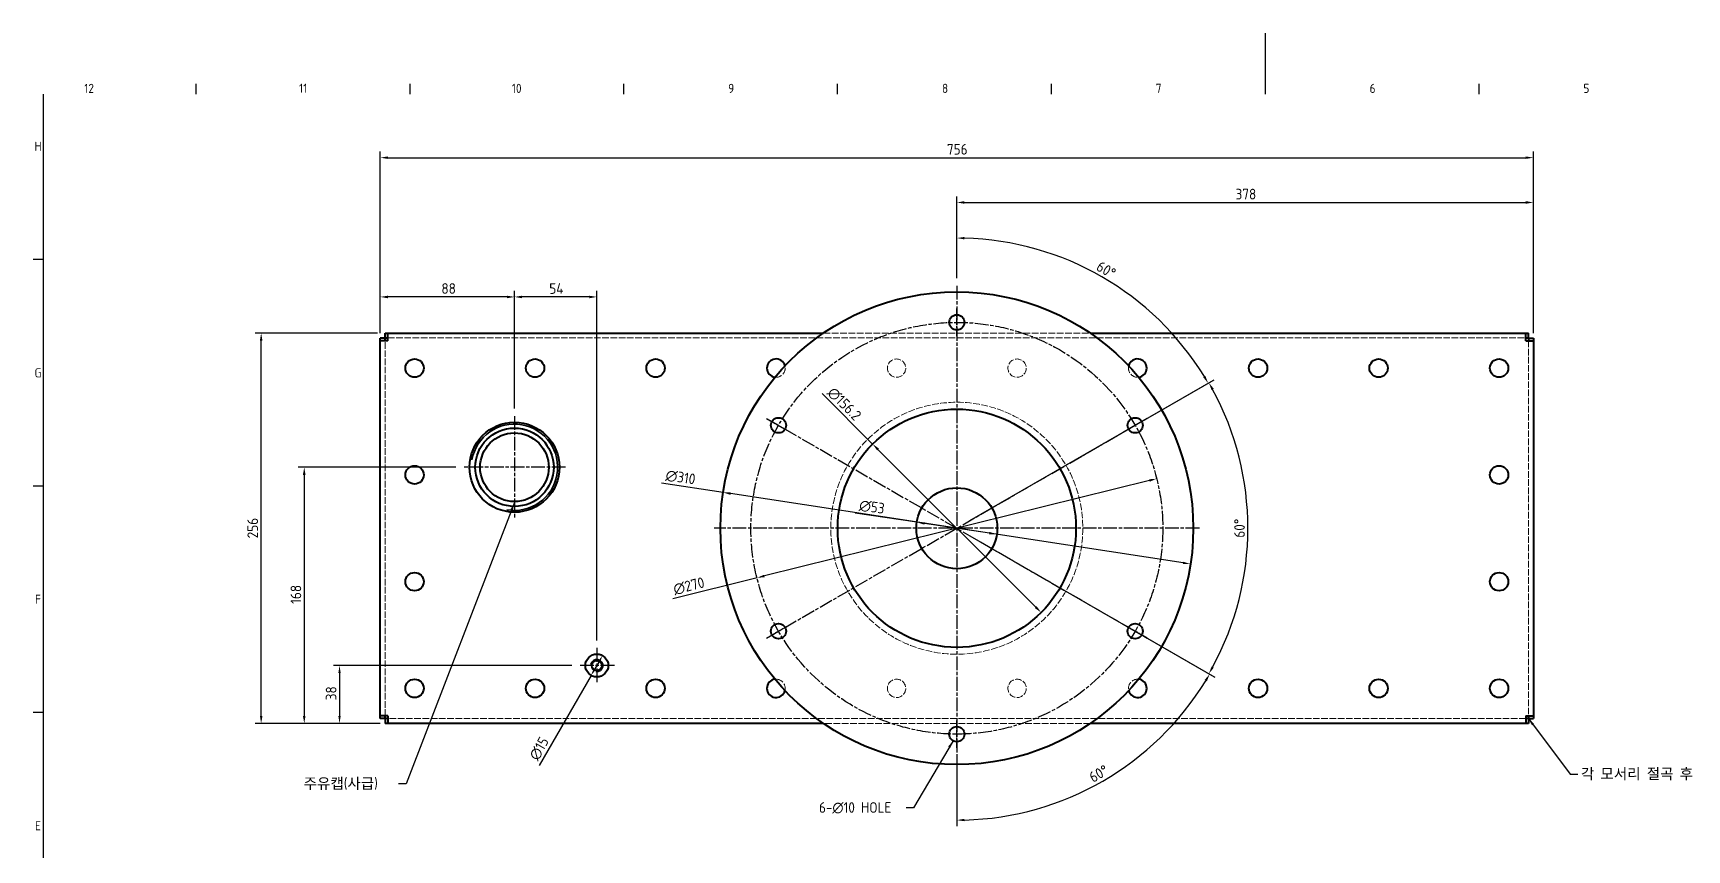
# Model space of a CAD drawing. Header units: millimetres. Extents: x 0 to 1682, y 0 to 1188.
# Drawn here: x 33 to 1117, y 652 to 1188 of the extents above; entities that cross this region are included whole.
import ezdxf

# ---------------------------------------------------------------- set-up
doc = ezdxf.new("R2010")
doc.units = ezdxf.units.MM
doc.header["$LTSCALE"] = 2
doc.linetypes.add('CHAIN', pattern=[0.3543, 0.2362, -0.0295, 0.0591, -0.0295])
doc.linetypes.add('DASHED', pattern=[0.2067, 0.1654, -0.0413])
doc.layers.get('0').update_dxf_attribs({"color": 3, "lineweight": 25})
for name, color, linetype, lineweight in [('가려진 것(ISO)', 2, 'DASHED', 18), ('가시적인 것(ISO)', 3, 'Continuous', 40), ('가시적인 좁은 것(ISO)', 3, 'Continuous', 35), ('경계(ISO)', 7, 'Continuous', 25), ('기호(ISO)', 5, 'Continuous', 25), ('중심 표식(ISO)', 1, 'Continuous', 25), ('중심선(ISO)', 1, 'Continuous', 25), ('치수(ISO)', 2, 'Continuous', 25)]:
    doc.layers.add(name, color=color, linetype=linetype, lineweight=lineweight)
doc.styles.add('문자 텍스트_PSTEK_POSCO', font='isocp.shx')
doc.styles.add('치수 텍스트_PSTEK_POSCO', font='isocp.shx')
doc.dimstyles.new('치수_PSTEK_POSCO', dxfattribs={"dimscale": 2, "dimtxt": 3.5, "dimasz": 2.5, "dimexe": 2, "dimexo": 2.5, "dimgap": 1, "dimtad": 1, "dimrnd": 1e-08, "dimdsep": 46, "dimtxsty": '치수 텍스트_PSTEK_POSCO', "dimcen": 0.09, "dimdle": 10, "dimclrd": 7, "dimclre": 7, "dimclrt": 2, "dimadec": 1, "dimazin": 2, "dimtfac": 1, "dimtmove": 0, "dimatfit": 3, "dimfxl": 0, "dimtolj": 1, "dimlwd": -1, "dimlwe": -1, "dimarcsym": 0})
doc.dimstyles.new('치수_PSTEK_POSCO$7', dxfattribs={"dimscale": 2, "dimtxt": 3.5, "dimasz": 2.5, "dimexe": 2, "dimexo": 2.5, "dimgap": 1, "dimtad": 1, "dimrnd": 1e-08, "dimdsep": 46, "dimtxsty": '치수 텍스트_PSTEK_POSCO', "dimcen": 0.09, "dimdle": 10, "dimclrd": 7, "dimclre": 7, "dimclrt": 2, "dimadec": 1, "dimazin": 2, "dimtfac": 1, "dimtmove": 0, "dimatfit": 3, "dimfxl": 0, "dimtolj": 1, "dimlwd": -1, "dimlwe": -1, "dimarcsym": 0})

# ---------------------------------------------------------------- blocks, each defined once
blk = doc.blocks.new('경계 Default Border')
at = {"layer": '경계(ISO)'}
for p, q in [((70.08, 574), (70.08, 577.4)), ((140.17, 574), (140.17, 577.4)), ((210.25, 574), (210.25, 577.4)), ((280.33, 574), (280.33, 577.4)), ((350.42, 574), (350.42, 577.4)), ((490.58, 574), (490.58, 577.4)), ((20, 519.75), (16.6, 519.75)), ((20, 445.5), (16.6, 445.5)), ((20, 371.25), (16.6, 371.25))]:
    blk.add_line(p, q, dxfattribs=at)
at = {"layer": '경계(ISO)', "flags": 128}
for points in [[(420.5, 594), (420.5, 574)], [(20, 20), (20, 574)]]:
    blk.add_lwpolyline(points, dxfattribs=at)
at = {"layer": '경계(ISO)', "color": 2, "char_height": 3, "attachment_point": 7, "style": '문자 텍스트_PSTEK_POSCO'}
for s, insert in [('12', (33.36, 574.37)), ('11', (103.78, 574.4)), ('10', (173.53, 574.37)), ('9', (244.44, 574.37)), ('8', (314.52, 574.37)), ('7', (384.6, 574.39)), ('6', (454.69, 574.37)), ('5', (524.77, 574.37)), ('H', (17.08, 555.37)), ('G', (17.08, 481.1)), ('F', (17.24, 406.87)), ('E', (17.24, 332.6))]:
    blk.add_mtext(s, dxfattribs=dict(at, insert=insert))
blk = doc.blocks.new('*D23')
at = {"layer": 'Defpoints', "color": 0}
for p in [(182.7, 991.3), (264.1, 991.3), (265.8, 735.3)]:
    blk.add_point(p, dxfattribs=at)
at = {"layer": '치수(ISO)', "color": 7}
for p, q in [((259.1, 991.3), (178.7, 991.3)), ((182.7, 740.3), (182.7, 986.3)), ((260.8, 735.3), (178.7, 735.3))]:
    blk.add_line(p, q, dxfattribs=at)
for points in [[(181.9, 986.3), (183.6, 986.3), (182.7, 991.3)], [(181.9, 740.3), (183.6, 740.3), (182.7, 735.3)]]:
    blk.add_solid(points, dxfattribs=at)
at = {"layer": '치수(ISO)', "color": 2, "insert": (177.2, 856.7), "char_height": 7, "attachment_point": 4, "rotation": 90, "style": '치수 텍스트_PSTEK_POSCO'}
blk.add_mtext('\\A1;256', dxfattribs=at)
blk = doc.blocks.new('*D24')
at = {"layer": 'Defpoints', "color": 0}
for p in [(1016.8, 1106.3), (260.8, 986.3), (1016.8, 986.3)]:
    blk.add_point(p, dxfattribs=at)
at = {"layer": '치수(ISO)', "color": 7}
for p, q in [((260.8, 991.3), (260.8, 1110.3)), ((265.8, 1106.3), (1011.8, 1106.3)), ((1016.8, 991.3), (1016.8, 1110.3))]:
    blk.add_line(p, q, dxfattribs=at)
for points in [[(265.8, 1107.1), (265.8, 1105.5), (260.8, 1106.3)], [(1011.8, 1107.1), (1011.8, 1105.5), (1016.8, 1106.3)]]:
    blk.add_solid(points, dxfattribs=at)
at = {"layer": '치수(ISO)', "color": 2, "insert": (632.3, 1111.8), "char_height": 7, "attachment_point": 4, "style": '치수 텍스트_PSTEK_POSCO'}
blk.add_mtext('\\A1;756', dxfattribs=at)
blk = doc.blocks.new('*D25')
at = {"layer": 'Defpoints', "color": 0}
for p in [(260.8, 1015), (260.8, 986.3), (348.8, 936.8)]:
    blk.add_point(p, dxfattribs=at)
at = {"layer": '치수(ISO)', "color": 7}
for p, q in [((260.8, 991.3), (260.8, 1019)), ((343.8, 1015), (265.8, 1015)), ((348.8, 941.8), (348.8, 1019))]:
    blk.add_line(p, q, dxfattribs=at)
for points in [[(265.8, 1015.8), (265.8, 1014.1), (260.8, 1015)], [(343.8, 1015.8), (343.8, 1014.1), (348.8, 1015)]]:
    blk.add_solid(points, dxfattribs=at)
at = {"layer": '치수(ISO)', "color": 2, "insert": (300.9, 1020.5), "char_height": 7, "attachment_point": 4, "style": '치수 텍스트_PSTEK_POSCO'}
blk.add_mtext('\\A1;88', dxfattribs=at)
blk = doc.blocks.new('*D26')
at = {"layer": 'Defpoints', "color": 0}
for p in [(638.8, 863.3), (643.1, 865.8), (643.1, 860.8), (826.7, 830.2)]:
    blk.add_point(p, dxfattribs=at)
at = {"layer": '치수(ISO)', "color": 7}
for p, q in [((647.4, 868.3), (807.5, 960.7)), ((647.4, 858.3), (807.5, 765.9))]:
    blk.add_line(p, q, dxfattribs=at)
blk.add_arc((638.8, 863.3), 190.8, 331.5013, 28.4987, dxfattribs=at)
for points in [[(805.8, 953.9), (807.2, 954.8), (804, 958.7)], [(807.2, 771.8), (805.8, 772.7), (804, 767.9)]]:
    blk.add_solid(points, dxfattribs=at)
at = {"layer": '치수(ISO)', "color": 2, "insert": (824.1, 857.1), "char_height": 7, "attachment_point": 4, "rotation": 90, "style": '치수 텍스트_PSTEK_POSCO'}
blk.add_mtext('\\A1;60°', dxfattribs=at)
blk = doc.blocks.new('*D27')
at = {"layer": 'Defpoints', "color": 0}
for p in [(638.8, 1022.3), (761.1, 1009.1), (638.8, 863.3), (643.1, 865.8)]:
    blk.add_point(p, dxfattribs=at)
at = {"layer": '치수(ISO)', "color": 7}
for p, q in [((638.8, 1027.3), (638.8, 1057.6)), ((647.4, 868.3), (807, 960.4))]:
    blk.add_line(p, q, dxfattribs=at)
blk.add_arc((638.8, 863.3), 190.3, 31.5057, 88.4943, dxfattribs=at)
for points in [[(643.8, 1052.7), (643.8, 1054.3), (638.8, 1053.6)], [(801.7, 963.2), (800.3, 962.3), (803.6, 958.4)]]:
    blk.add_solid(points, dxfattribs=at)
at = {"layer": '치수(ISO)', "color": 2, "insert": (731.3, 1035.9), "char_height": 7, "attachment_point": 4, "rotation": 330, "style": '치수 텍스트_PSTEK_POSCO'}
blk.add_mtext('\\A1;60°', dxfattribs=at)
blk = doc.blocks.new('*D28')
at = {"layer": 'Defpoints', "color": 0}
for p in [(485.6, 886.8), (792, 839.8)]:
    blk.add_point(p, dxfattribs=at)
at = {"layer": '치수(ISO)', "color": 7}
for p, q in [((485.6, 886.8), (445.2, 892.9)), ((787.1, 840.6), (490.5, 886))]:
    blk.add_line(p, q, dxfattribs=at)
for points in [[(490.6, 886.8), (490.4, 885.2), (485.6, 886.8)], [(787.2, 841.4), (786.9, 839.8), (792, 839.8)]]:
    blk.add_solid(points, dxfattribs=at)
at = {"layer": '치수(ISO)', "color": 2, "insert": (448, 898.1), "char_height": 7, "attachment_point": 4, "rotation": 351.2941, "style": '치수 텍스트_PSTEK_POSCO'}
blk.add_mtext('\\A1;∅310', dxfattribs=at)
blk = doc.blocks.new('*D29')
at = {"layer": 'Defpoints', "color": 0}
for p in [(348.8, 1015), (348.8, 936.8), (402.8, 784.8)]:
    blk.add_point(p, dxfattribs=at)
at = {"layer": '치수(ISO)', "color": 7}
for p, q in [((348.8, 941.8), (348.8, 1019)), ((397.8, 1015), (353.8, 1015)), ((402.8, 789.8), (402.8, 1019))]:
    blk.add_line(p, q, dxfattribs=at)
for points in [[(353.8, 1015.8), (353.8, 1014.1), (348.8, 1015)], [(397.8, 1015.8), (397.8, 1014.1), (402.8, 1015)]]:
    blk.add_solid(points, dxfattribs=at)
at = {"layer": '치수(ISO)', "color": 2, "insert": (371.6, 1020.5), "char_height": 7, "attachment_point": 4, "style": '치수 텍스트_PSTEK_POSCO'}
blk.add_mtext('\\A1;54', dxfattribs=at)
blk = doc.blocks.new('*D32')
at = {"layer": 'Defpoints', "color": 0}
for p in [(406.5, 779.8), (399, 766.8)]:
    blk.add_point(p, dxfattribs=at)
at = {"layer": '치수(ISO)', "color": 7}
for p, q in [((404, 775.5), (401.5, 771.1)), ((399, 766.8), (364.9, 707.7))]:
    blk.add_line(p, q, dxfattribs=at)
for points in [[(400.8, 771.6), (402.3, 770.7), (399, 766.8)], [(403.3, 775.9), (404.8, 775), (406.5, 779.8)]]:
    blk.add_solid(points, dxfattribs=at)
at = {"layer": '치수(ISO)', "color": 2, "insert": (361.1, 712.1), "char_height": 7, "attachment_point": 4, "rotation": 60, "style": '치수 텍스트_PSTEK_POSCO'}
blk.add_mtext('\\A1;∅15', dxfattribs=at)
blk = doc.blocks.new('*D33')
at = {"layer": 'Defpoints', "color": 0}
for p in [(583.6, 918.5), (694, 808.1)]:
    blk.add_point(p, dxfattribs=at)
at = {"layer": '치수(ISO)', "color": 7}
for p, q in [((583.6, 918.5), (550.5, 951.6)), ((690.5, 811.6), (587.1, 915))]:
    blk.add_line(p, q, dxfattribs=at)
for points in [[(587.7, 915.6), (586.5, 914.4), (583.6, 918.5)], [(691.1, 812.2), (689.9, 811), (694, 808.1)]]:
    blk.add_solid(points, dxfattribs=at)
at = {"layer": '치수(ISO)', "color": 2, "insert": (555.8, 954), "char_height": 7, "attachment_point": 4, "rotation": 315, "style": '치수 텍스트_PSTEK_POSCO'}
blk.add_mtext('\\A1;∅156.2', dxfattribs=at)
blk = doc.blocks.new('*D34')
at = {"layer": 'Defpoints', "color": 0}
for p in [(612.6, 867.2), (665, 859.4)]:
    blk.add_point(p, dxfattribs=at)
at = {"layer": '치수(ISO)', "color": 7}
for p, q in [((612.6, 867.2), (572.1, 873.3)), ((660.1, 860.1), (617.5, 866.5))]:
    blk.add_line(p, q, dxfattribs=at)
for points in [[(617.6, 867.3), (617.4, 865.7), (612.6, 867.2)], [(660.2, 860.9), (659.9, 859.3), (665, 859.4)]]:
    blk.add_solid(points, dxfattribs=at)
at = {"layer": '치수(ISO)', "color": 2, "insert": (574.9, 878.4), "char_height": 7, "attachment_point": 4, "rotation": 351.5059, "style": '치수 텍스트_PSTEK_POSCO'}
blk.add_mtext('\\A1;∅53', dxfattribs=at)
blk = doc.blocks.new('*D35')
at = {"layer": 'Defpoints', "color": 0}
for p in [(769.8, 895.8), (507.8, 830.8)]:
    blk.add_point(p, dxfattribs=at)
at = {"layer": '치수(ISO)', "color": 7}
for p, q in [((765, 894.6), (512.6, 832)), ((507.8, 830.8), (452.5, 817))]:
    blk.add_line(p, q, dxfattribs=at)
for points in [[(764.8, 895.4), (765.2, 893.8), (769.8, 895.8)], [(512.4, 832.8), (512.8, 831.2), (507.8, 830.8)]]:
    blk.add_solid(points, dxfattribs=at)
at = {"layer": '치수(ISO)', "color": 2, "insert": (453.1, 822.9), "char_height": 7, "attachment_point": 4, "rotation": 13.9487, "style": '치수 텍스트_PSTEK_POSCO'}
blk.add_mtext('\\A1;∅270', dxfattribs=at)
blk = doc.blocks.new('*D36')
at = {"layer": 'Defpoints', "color": 0}
for p in [(638.8, 863.3), (643.1, 860.8), (638.8, 719.3), (704.2, 683.5)]:
    blk.add_point(p, dxfattribs=at)
at = {"layer": '치수(ISO)', "color": 7}
for p, q in [((647.4, 858.3), (808, 765.6)), ((638.8, 714.3), (638.8, 667.9))]:
    blk.add_line(p, q, dxfattribs=at)
blk.add_arc((638.8, 863.3), 191.4, 271.4971, 328.5029, dxfattribs=at)
for points in [[(801.2, 763.8), (802.7, 762.9), (804.5, 767.6)], [(643.8, 671.2), (643.8, 672.8), (638.8, 671.9)]]:
    blk.add_solid(points, dxfattribs=at)
at = {"layer": '치수(ISO)', "color": 2, "insert": (726.4, 699.3), "char_height": 7, "attachment_point": 4, "rotation": 30, "style": '치수 텍스트_PSTEK_POSCO'}
blk.add_mtext('\\A1;60°', dxfattribs=at)
blk = doc.blocks.new('*D39')
at = {"layer": 'Defpoints', "color": 0}
for p in [(1016.8, 1076.9), (638.8, 1022.3), (1016.8, 986.3)]:
    blk.add_point(p, dxfattribs=at)
at = {"layer": '치수(ISO)', "color": 7}
for p, q in [((638.8, 1027.3), (638.8, 1080.9)), ((643.8, 1076.9), (1011.8, 1076.9)), ((1016.8, 991.3), (1016.8, 1080.9))]:
    blk.add_line(p, q, dxfattribs=at)
for points in [[(643.8, 1077.8), (643.8, 1076.1), (638.8, 1076.9)], [(1011.8, 1077.8), (1011.8, 1076.1), (1016.8, 1076.9)]]:
    blk.add_solid(points, dxfattribs=at)
at = {"layer": '치수(ISO)', "color": 2, "insert": (821.5, 1082.4), "char_height": 7, "attachment_point": 4, "style": '치수 텍스트_PSTEK_POSCO'}
blk.add_mtext('\\A1;378', dxfattribs=at)
blk = doc.blocks.new('*D40')
at = {"layer": 'Defpoints', "color": 0}
for p in [(315.3, 903.3), (211, 735.3), (265.8, 735.3)]:
    blk.add_point(p, dxfattribs=at)
at = {"layer": '치수(ISO)', "color": 7}
for p, q in [((310.3, 903.3), (207, 903.3)), ((211, 898.3), (211, 740.3)), ((260.8, 735.3), (207, 735.3))]:
    blk.add_line(p, q, dxfattribs=at)
for points in [[(210.1, 898.3), (211.8, 898.3), (211, 903.3)], [(210.1, 740.3), (211.8, 740.3), (211, 735.3)]]:
    blk.add_solid(points, dxfattribs=at)
at = {"layer": '치수(ISO)', "color": 2, "insert": (205.5, 813.7), "char_height": 7, "attachment_point": 4, "rotation": 90, "style": '치수 텍스트_PSTEK_POSCO'}
blk.add_mtext('\\A1;168', dxfattribs=at)
blk = doc.blocks.new('*D41')
at = {"layer": 'Defpoints', "color": 0}
for p in [(391.3, 773.3), (234.1, 735.3), (265.8, 735.3)]:
    blk.add_point(p, dxfattribs=at)
at = {"layer": '치수(ISO)', "color": 7}
for p, q in [((386.3, 773.3), (230.1, 773.3)), ((234.1, 768.3), (234.1, 740.3)), ((260.8, 735.3), (230.1, 735.3))]:
    blk.add_line(p, q, dxfattribs=at)
for points in [[(233.3, 768.3), (234.9, 768.3), (234.1, 773.3)], [(233.3, 740.3), (234.9, 740.3), (234.1, 735.3)]]:
    blk.add_solid(points, dxfattribs=at)
at = {"layer": '치수(ISO)', "color": 2, "insert": (228.6, 750.5), "char_height": 7, "attachment_point": 4, "rotation": 90, "style": '치수 텍스트_PSTEK_POSCO'}
blk.add_mtext('\\A1;38', dxfattribs=at)

msp = doc.modelspace()

# ---------------------------------------------------------------- linework, layer by layer
at = {"layer": '가려진 것(ISO)', "ltscale": 13.076432}
for p, q in [((265.788, 988.1009), (1011.788, 988.1009)), ((1011.788, 738.5009), (265.788, 738.5009))]:
    msp.add_line(p, q, dxfattribs=at)
at = {"layer": '가려진 것(ISO)', "ltscale": 13.215531}
for p, q in [((551.3752, 991.3009), (726.2008, 991.3009)), ((726.2008, 735.3009), (551.3752, 735.3009))]:
    msp.add_line(p, q, dxfattribs=at)
at = {"layer": '가려진 것(ISO)', "ltscale": 12.936202}
for p, q in [((263.988, 740.3009), (263.988, 986.3009)), ((1013.588, 986.3009), (1013.588, 740.3009))]:
    msp.add_line(p, q, dxfattribs=at)
at = {"layer": '가려진 것(ISO)', "ltscale": 13.027546}
for centre in [(599.288, 968.3009), (678.288, 968.3009), (599.288, 758.3009), (678.288, 758.3009)]:
    msp.add_circle(centre, 6, dxfattribs=at)
at = {"layer": '가려진 것(ISO)', "ltscale": 13.077304}
msp.add_circle((638.788, 863.3009), 82.6, dxfattribs=at)
at = {"layer": '가려진 것(ISO)', "ltscale": 14.039184}
for centre, start, end in [((520.288, 968.3009), 263.0344242, 13.8788142), ((757.288, 968.3009), 166.1211858, 276.9655758), ((520.288, 758.3009), 346.1211858, 96.9655758), ((757.288, 758.3009), 83.0344242, 193.8788142)]:
    msp.add_arc(centre, 6, start, end, dxfattribs=at)
at = {"layer": '가시적인 것(ISO)'}
for p, q in [((263.988, 988.0302), (260.788, 988.0302)), ((260.788, 986.3009), (260.788, 988.0302)), ((263.988, 986.3009), (263.988, 988.0302)), ((264.0587, 991.3009), (265.788, 991.3009)), ((264.0587, 988.1009), (264.0587, 991.3009)), ((264.0587, 988.1009), (265.788, 988.1009)), ((265.788, 991.3009), (551.3752, 991.3009)), ((726.2008, 991.3009), (1011.788, 991.3009)), ((1011.788, 991.3009), (1013.5173, 991.3009)), ((1011.788, 988.1009), (1013.5173, 988.1009)), ((1013.5173, 988.1009), (1013.5173, 991.3009)), ((1013.588, 988.0302), (1013.588, 986.3009)), ((1013.588, 988.0302), (1016.788, 988.0302)), ((1016.788, 988.0302), (1016.788, 986.3009)), ((260.788, 740.3009), (260.788, 986.3009)), ((1016.788, 986.3009), (1016.788, 740.3009)), ((260.788, 738.5716), (260.788, 740.3009)), ((263.988, 738.5716), (260.788, 738.5716)), ((263.988, 738.5716), (263.988, 740.3009)), ((265.788, 738.5009), (264.0587, 738.5009)), ((264.0587, 738.5009), (264.0587, 735.3009)), ((1013.5173, 738.5009), (1011.788, 738.5009)), ((1013.5173, 738.5009), (1013.5173, 735.3009)), ((1013.588, 740.3009), (1013.588, 738.5716)), ((1013.588, 738.5716), (1016.788, 738.5716)), ((1016.788, 740.3009), (1016.788, 738.5716)), ((265.788, 735.3009), (264.0587, 735.3009)), ((551.3752, 735.3009), (265.788, 735.3009)), ((1011.788, 735.3009), (726.2008, 735.3009)), ((1013.5173, 735.3009), (1011.788, 735.3009))]:
    msp.add_line(p, q, dxfattribs=at)
for centre, radius in [((638.788, 863.3009), 155), ((638.788, 998.3009), 5), ((283.288, 968.3009), 6), ((362.288, 968.3009), 6), ((441.288, 968.3009), 6), ((836.288, 968.3009), 6), ((915.288, 968.3009), 6), ((994.288, 968.3009), 6), ((348.788, 903.3009), 29.5), ((521.8746, 930.8009), 5), ((638.788, 863.3009), 78.1), ((755.7014, 930.8009), 5), ((348.788, 903.3009), 25.7), ((348.788, 903.3009), 22.5), ((283.288, 898.3009), 6), ((994.288, 898.3009), 6), ((638.788, 863.3009), 26.5), ((283.288, 828.3009), 6), ((994.288, 828.3009), 6), ((521.8746, 795.8009), 5), ((755.7014, 795.8009), 5), ((402.788, 773.3009), 7.5), ((402.788, 773.3009), 3.3235), ((283.288, 758.3009), 6), ((362.288, 758.3009), 6), ((441.288, 758.3009), 6), ((836.288, 758.3009), 6), ((915.288, 758.3009), 6), ((994.288, 758.3009), 6), ((638.788, 728.3009), 5)]:
    msp.add_circle(centre, radius, dxfattribs=at)
for centre, start, end in [((520.288, 968.3009), 13.8788142, 263.0344242), ((757.288, 968.3009), 276.9655758, 166.1211858), ((520.288, 758.3009), 96.9655758, 346.1211858), ((757.288, 758.3009), 193.8788142, 83.0344242)]:
    msp.add_arc(centre, 6, start, end, dxfattribs=at)
for points in [[(265.788, 990.9657), (265.788, 991.1866), (265.788, 991.2552), (265.788, 991.3009)], [(1016.4528, 986.3009), (1016.6737, 986.3009), (1016.7423, 986.3009), (1016.788, 986.3009)], [(1016.4528, 740.3009), (1016.6737, 740.3009), (1016.7423, 740.3009), (1016.788, 740.3009)], [(265.788, 735.6362), (265.788, 735.4152), (265.788, 735.3467), (265.788, 735.3009)], [(1011.788, 735.6362), (1011.788, 735.4152), (1011.788, 735.3467), (1011.788, 735.3009)]]:
    msp.add_open_spline(points, degree=3, dxfattribs=at)
for points, knots in [([(265.788, 986.3009), (265.788, 987.8064), (265.788, 989.2958), (265.788, 990.2277), (265.788, 990.5365), (265.788, 990.7862), (265.788, 990.9657)], [0, 0, 0, 0, 0.5750445893, 0.5750445893, 0.5750445893, 0.7655533801, 0.7655533801, 0.7655533801, 0.7655533801]), ([(1011.788, 986.3009), (1011.788, 987.8064), (1011.788, 989.2958), (1011.788, 990.2277), (1011.788, 990.9164), (1011.788, 991.1471), (1011.788, 991.3009)], [0, 0, 0, 0, 0.575044589, 0.575044589, 0.575044589, 1, 1, 1, 1]), ([(265.788, 986.3009), (264.2825, 986.3009), (262.7931, 986.3009), (261.8612, 986.3009), (261.1725, 986.3009), (260.9418, 986.3009), (260.788, 986.3009)], [0, 0, 0, 0, 0.575044589, 0.575044589, 0.575044589, 1, 1, 1, 1]), ([(1011.788, 986.3009), (1013.2935, 986.3009), (1014.7829, 986.3009), (1015.7148, 986.3009), (1016.0236, 986.3009), (1016.2732, 986.3009), (1016.4528, 986.3009)], [0, 0, 0, 0, 0.5750445894, 0.5750445894, 0.5750445894, 0.7655533801, 0.7655533801, 0.7655533801, 0.7655533801]), ([(265.788, 740.3009), (264.2825, 740.3009), (262.7931, 740.3009), (261.8612, 740.3009), (261.1725, 740.3009), (260.9418, 740.3009), (260.788, 740.3009)], [0, 0, 0, 0, 0.575044589, 0.575044589, 0.575044589, 1, 1, 1, 1]), ([(265.788, 740.3009), (265.788, 738.7955), (265.788, 737.3061), (265.788, 736.3741), (265.788, 736.0654), (265.788, 735.8157), (265.788, 735.6362)], [0, 0, 0, 0, 0.5750445893, 0.5750445893, 0.5750445893, 0.7655533801, 0.7655533801, 0.7655533801, 0.7655533801]), ([(1011.788, 740.3009), (1011.788, 738.7955), (1011.788, 737.3061), (1011.788, 736.3741), (1011.788, 736.0654), (1011.788, 735.8157), (1011.788, 735.6362)], [0, 0, 0, 0, 0.5750445893, 0.5750445893, 0.5750445893, 0.7655533801, 0.7655533801, 0.7655533801, 0.7655533801]), ([(1011.788, 740.3009), (1013.2935, 740.3009), (1014.7829, 740.3009), (1015.7148, 740.3009), (1016.0236, 740.3009), (1016.2732, 740.3009), (1016.4528, 740.3009)], [0, 0, 0, 0, 0.5750445894, 0.5750445894, 0.5750445894, 0.7655533801, 0.7655533801, 0.7655533801, 0.7655533801])]:
    msp.add_open_spline(points, degree=3, knots=knots, dxfattribs=at)
at = {"layer": '가시적인 좁은 것(ISO)'}
for centre, radius in [((348.788, 903.3009), 28.2845), ((402.788, 773.3009), 4)]:
    msp.add_arc(centre, radius, 260, 170, dxfattribs=at)
at = {"layer": '중심 표식(ISO)', "linetype": 'CHAIN', "ltscale": 19.051651}
for p, q in [((638.788, 1022.3009), (638.788, 704.3009)), ((348.788, 936.8009), (348.788, 869.8009)), ((382.288, 903.3009), (315.288, 903.3009)), ((797.788, 863.3009), (479.788, 863.3009)), ((402.788, 784.8009), (402.788, 761.8009)), ((414.288, 773.3009), (391.288, 773.3009))]:
    msp.add_line(p, q, dxfattribs=at)
at = {"layer": '중심 표식(ISO)', "linetype": 'CHAIN', "ltscale": 10.000767}
for p, q in [((638.788, 989.3009), (638.788, 1007.3009)), ((514.0803, 935.3009), (529.6688, 926.3009)), ((763.4957, 935.3009), (747.9072, 926.3009)), ((514.0803, 791.3009), (529.6688, 800.3009)), ((763.4957, 791.3009), (747.9072, 800.3009)), ((638.788, 719.3009), (638.788, 737.3009))]:
    msp.add_line(p, q, dxfattribs=at)
at = {"layer": '중심선(ISO)', "linetype": 'CHAIN', "ltscale": 19.051651}
for p, q in [((514.0803, 791.3009), (763.4957, 935.3009)), ((514.0803, 935.3009), (763.4957, 791.3009))]:
    msp.add_line(p, q, dxfattribs=at)
msp.add_circle((638.788, 863.3009), 135, dxfattribs=at)

# ---------------------------------------------------------------- block references
at = {"xscale": 2, "yscale": 2, "zscale": 2}
msp.add_blockref('경계 Default Border', (0, 0), dxfattribs=at)

# ---------------------------------------------------------------- texts
at = {"layer": '기호(ISO)', "color": 2, "char_height": 7, "attachment_point": 4, "style": '치수 텍스트_PSTEK_POSCO'}
for s, insert, width in [('{\\fISOCP|b0|i0;\\H7.0000;각 모서리 절곡 후 용접 할 것.}', (1047.9128, 701.951), 139.849815), ('{\\fISOCP|b0|i0;\\H7.0000;주유캡(사급)}', (210.5724, 695.6268), 60.24672)]:
    msp.add_mtext(s, dxfattribs=dict(at, insert=insert, width=width))
at = {"layer": '기호(ISO)', "color": 2, "insert": (548.4041, 679.9722), "char_height": 7, "width": 55.078843, "attachment_point": 4, "line_spacing_factor": 0.6125, "style": '치수 텍스트_PSTEK_POSCO'}
msp.add_mtext('{6-\\fAIGDT|b0|i0;\\H7.0000;n\\fisocp|b0|i0;\\H7.0000;10 HOLE}', dxfattribs=at)

# ---------------------------------------------------------------- dimensions: what is measured, and where the dimension line sits
at = {"layer": '치수(ISO)', "color": 7}
dim = msp.add_linear_dim(base=(1016.788, 1106.3009), p1=(260.788, 986.3009), p2=(1016.788, 986.3009), dimstyle='치수_PSTEK_POSCO', override={"dimdec": 2, "dimtp": 0, "dimtm": 0, "dimtdec": 2, "dimtofl": 0, "dimatfit": 1}, dxfattribs=at)
dim.commit()
dim.dimension.update_dxf_attribs({"geometry": '*D24', "text_midpoint": (638.788, 1106.3009), "dimtype": 160})
for base, p1, p2, angle, picture, middle in [((1016.788, 1076.9304), (638.788, 1022.3009), (1016.788, 986.3009), 180, '*D39', (827.788, 1076.9304)), ((260.788, 1014.9571), (348.788, 936.8009), (260.788, 986.3009), 180, '*D25', (304.788, 1014.9571)), ((348.788, 1014.9571), (402.788, 784.8009), (348.788, 936.8009), 180, '*D29', (375.788, 1014.9571)), ((182.7243, 991.3009), (265.788, 735.3009), (264.0587, 991.3009), 90, '*D23', (182.7243, 863.3009)), ((210.9536, 735.3009), (315.288, 903.3009), (265.788, 735.3009), 90, '*D40', (210.9536, 819.3009)), ((234.0901, 735.3009), (391.288, 773.3009), (265.788, 735.3009), 90, '*D41', (234.0901, 754.3009))]:
    dim = msp.add_linear_dim(base=base, p1=p1, p2=p2, angle=angle, dimstyle='치수_PSTEK_POSCO', override={"dimdec": 2, "dimtp": 0, "dimtm": 0, "dimtdec": 2, "dimtofl": 0, "dimatfit": 1}, dxfattribs=at)
    dim.commit()
    dim.dimension.update_dxf_attribs({"geometry": picture, "text_midpoint": middle, "dimtype": 160})
for base, p1, p2, picture, middle in [((761.0877, 1009.052), (643.1181, 865.8009), (638.788, 1022.3009), '*D27', (733.9203, 1028.0748)), ((826.7116, 830.1649), (643.1181, 860.8009), (643.1181, 865.8009), '*D26', (829.6107, 863.3009)), ((704.2354, 683.4857), (638.788, 719.3009), (643.1181, 860.8009), '*D36', (734.4657, 697.5823))]:
    dim = msp.add_angular_dim_3p(base=base, center=(638.788, 863.3009), p1=p1, p2=p2, dimstyle='치수_PSTEK_POSCO', override={"dimadec": 1, "dimtp": 0, "dimtm": 0, "dimtdec": 2}, dxfattribs=at)
    dim.commit()
    dim.dimension.update_dxf_attribs({"geometry": picture, "text_midpoint": middle, "dimtype": 165})
for p1, p2, picture, middle in [((694.013, 808.0759), (583.563, 918.526), '*D33', (560.746, 941.343)), ((792.0021, 839.8396), (485.5739, 886.7622), '*D28', (455.8592, 891.3123)), ((769.8071, 895.8432), (507.7689, 830.7587), '*D35', (463.621, 819.7933)), ((664.9973, 859.3867), (612.5787, 867.2152), '*D34', (581.1562, 871.908)), ((406.538, 779.7961), (399.038, 766.8057), '*D32', (369.1096, 714.9682))]:
    dim = msp.add_diameter_dim_2p(p1=p1, p2=p2, dimstyle='치수_PSTEK_POSCO', override={"dimdec": 2, "dimlfac": 1, "dimtp": 0, "dimtm": 0, "dimtdec": 2, "dimatfit": 2}, dxfattribs=at)
    dim.commit()
    dim.dimension.update_dxf_attribs({"geometry": picture, "text_midpoint": middle, "dimtype": 163})

# ---------------------------------------------------------------- leaders
at = {"layer": '기호(ISO)', "color": 7, "annotation_type": 0, "has_hookline": 1}
for points, hookline_direction, text_width in [([(348.788, 880.1294), (277.8192, 695.6268), (272.8192, 695.6268)], 1, 51.9795), ([(1013.5173, 738.5009), (1040.9128, 701.951), (1045.9128, 701.951)], 0, 123.9306), ([(636.288, 723.9708), (610.4829, 679.9722), (605.4829, 679.9722)], 1, 51.8462)]:
    msp.add_leader(points, dimstyle='치수_PSTEK_POSCO$7', override={"dimtad": 0}, dxfattribs=dict(at, hookline_direction=hookline_direction, text_width=text_width))

doc.saveas('drawing.dxf')
